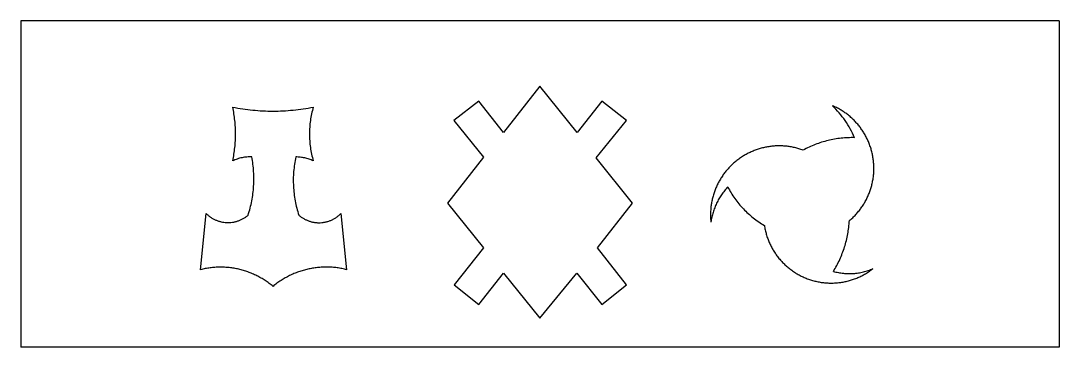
# Model space of a CAD drawing. Extents: x -1 to 38406, y 34 to 10041.
# Drawn here: x 9821 to 19303, y 5072 to 8052 of the extents above; entities that cross this region are included whole.
import ezdxf

# ---------------------------------------------------------------- set-up
doc = ezdxf.new("R2010")
doc.units = 0

msp = doc.modelspace()

# ---------------------------------------------------------------- linework, layer by layer
at = {"layer": 'Visible'}
for p, q in [((19303.4, 8052.25), (9820.79, 8052.25)), ((9820.79, 8052.25), (9820.79, 5071.98)), ((19303.4, 8052.25), (19303.4, 5071.98)), ((14559.8, 7453.99), (14228.669, 7032.209)), ((14900.1, 7032.21), (14559.768, 7453.991)), ((14004.5, 7319.09), (13776.436, 7140.867)), ((14228.7, 7032.21), (14004.531, 7319.089)), ((15125.3, 7319.09), (14900.087, 7032.211)), ((15352.4, 7140.87), (15125.381, 7319.093)), ((11756, 7263.56), (11778.783844, 7259.22936)), ((11759.159202, 7248.386185), (11756, 7263.557)), ((11762.114585, 7233.18488), (11759.159202, 7248.386185)), ((11764.866148, 7217.955119), (11762.114585, 7233.18488)), ((11767.413891, 7202.698933), (11764.866148, 7217.955119)), ((11778.783844, 7259.22936), (11801.605901, 7255.178117)), ((11801.605901, 7255.178117), (11824.463625, 7251.406269)), ((11824.463625, 7251.406269), (11847.354467, 7247.913818)), ((11847.354467, 7247.913818), (11870.27588, 7244.700763)), ((11870.27588, 7244.700763), (11893.225317, 7241.767104)), ((11893.225317, 7241.767104), (11916.200229, 7239.112841)), ((11916.200229, 7239.112841), (11939.19807, 7236.737974)), ((11939.19807, 7236.737974), (11962.216291, 7234.642503)), ((11962.216291, 7234.642503), (11985.252345, 7232.826428)), ((11985.252345, 7232.826428), (12008.303685, 7231.28975)), ((12008.303685, 7231.28975), (12031.367762, 7230.032467)), ((12031.367762, 7230.032467), (12054.44203, 7229.054581)), ((12054.44203, 7229.054581), (12077.523941, 7228.356091)), ((12077.523941, 7228.356091), (12100.610947, 7227.936996)), ((12100.610947, 7227.936996), (12123.7005, 7227.797298)), ((12123.7005, 7227.797298), (12146.790053, 7227.936996)), ((12146.790053, 7227.936996), (12169.877059, 7228.356091)), ((12169.877059, 7228.356091), (12192.95897, 7229.054581)), ((12192.95897, 7229.054581), (12216.033238, 7230.032467)), ((12216.033238, 7230.032467), (12239.097315, 7231.28975)), ((12239.097315, 7231.28975), (12262.148655, 7232.826428)), ((12262.148655, 7232.826428), (12285.184709, 7234.642503)), ((12285.184709, 7234.642503), (12308.20293, 7236.737974)), ((12308.20293, 7236.737974), (12331.200771, 7239.112841)), ((12331.200771, 7239.112841), (12354.175683, 7241.767104)), ((12354.175683, 7241.767104), (12377.12512, 7244.700763)), ((12377.12512, 7244.700763), (12400.046533, 7247.913818)), ((12400.046533, 7247.913818), (12422.937375, 7251.406269)), ((12422.937375, 7251.406269), (12445.795099, 7255.178117)), ((12445.795099, 7255.178117), (12468.617156, 7259.22936)), ((12468.617156, 7259.22936), (12491.401, 7263.56)), ((12479.672444, 7218.245338), (12476.302457, 7203.043244)), ((12483.31203, 7233.401199), (12479.672444, 7218.245338)), ((12487.221216, 7248.507272), (12483.31203, 7233.401199)), ((12491.4, 7263.56), (12487.221216, 7248.507272)), ((17248.797067, 7260.594903), (17232.907, 7276.32)), ((17242.21433, 7272.280153), (17232.923, 7276.32)), ((17251.418915, 7268.098919), (17242.21433, 7272.280153)), ((17264.279343, 7244.501065), (17248.797067, 7260.594903)), ((17260.535594, 7263.777803), (17251.418915, 7268.098919)), ((17269.563205, 7259.318307), (17260.535594, 7263.777803)), ((17279.348092, 7228.046755), (17264.279343, 7244.501065)), ((17278.500589, 7254.721936), (17269.563205, 7259.318307)), ((17287.346583, 7249.990192), (17278.500589, 7254.721936)), ((17293.997575, 7211.240243), (17279.348092, 7228.046755)), ((17296.100028, 7245.12458), (17287.346583, 7249.990192)), ((17308.222054, 7194.089795), (17293.997575, 7211.240243)), ((17304.759761, 7240.126602), (17296.100028, 7245.12458)), ((17313.324623, 7234.997762), (17304.759761, 7240.126602)), ((17321.793451, 7229.739564), (17313.324623, 7234.997762)), ((17330.165086, 7224.35351), (17321.793451, 7229.739564)), ((17338.438365, 7218.841105), (17330.165086, 7224.35351)), ((17346.612128, 7213.203852), (17338.438365, 7218.841105)), ((17354.685215, 7207.443254), (17346.612128, 7213.203852)), ((17362.656463, 7201.560814), (17354.685215, 7207.443254)), ((11769.757815, 7187.418356), (11767.413891, 7202.698933)), ((11771.89792, 7172.11542), (11769.757815, 7187.418356)), ((11773.834205, 7156.792158), (11771.89792, 7172.11542)), ((11775.566671, 7141.450602), (11773.834205, 7156.792158)), ((11777.095317, 7126.092785), (11775.566671, 7141.450602)), ((11778.420144, 7110.72074), (11777.095317, 7126.092785)), ((12463.496505, 7126.463761), (12461.744112, 7111.058956)), ((12465.518497, 7141.843672), (12463.496505, 7126.463761)), ((12467.810089, 7157.195131), (12465.518497, 7141.843672)), ((12470.371279, 7172.514584), (12467.810089, 7157.195131)), ((12473.202068, 7187.798474), (12470.371279, 7172.514584)), ((12476.302457, 7203.043244), (12473.202068, 7187.798474)), ((13776.4, 7140.87), (14046.148, 6806.55)), ((15073.5, 6800.82), (15352.335, 7140.869)), ((17322.015792, 7176.603682), (17308.222054, 7194.089795)), ((17335.373049, 7158.790171), (17322.015792, 7176.603682)), ((17348.288088, 7140.657531), (17335.373049, 7158.790171)), ((17360.755172, 7122.214031), (17348.288088, 7140.657531)), ((17372.768562, 7103.467939), (17360.755172, 7122.214031)), ((17370.524712, 7195.558037), (17362.656463, 7201.560814)), ((17378.288801, 7189.436426), (17370.524712, 7195.558037)), ((17385.94757, 7183.197483), (17378.288801, 7189.436426)), ((17393.499856, 7176.842713), (17385.94757, 7183.197483)), ((17400.944499, 7170.373619), (17393.499856, 7176.842713)), ((17408.280338, 7163.791705), (17400.944499, 7170.373619)), ((17415.506213, 7157.098473), (17408.280338, 7163.791705)), ((17422.620961, 7150.295428), (17415.506213, 7157.098473)), ((17429.623422, 7143.384072), (17422.620961, 7150.295428)), ((17436.512436, 7136.36591), (17429.623422, 7143.384072)), ((17443.28684, 7129.242444), (17436.512436, 7136.36591)), ((17449.945475, 7122.015179), (17443.28684, 7129.242444)), ((17456.487178, 7114.685617), (17449.945475, 7122.015179)), ((17462.91079, 7107.255262), (17456.487178, 7114.685617)), ((11779.541151, 7095.336499), (11778.420144, 7110.72074)), ((11780.458338, 7079.942095), (11779.541151, 7095.336499)), ((11781.171707, 7064.539561), (11780.458338, 7079.942095)), ((11781.681255, 7049.130928), (11781.171707, 7064.539561)), ((11781.986985, 7033.71823), (11781.681255, 7049.130928)), ((11782.088894, 7018.3035), (11781.986985, 7033.71823)), ((11781.986985, 7002.88877), (11782.088894, 7018.3035)), ((12457.026129, 7033.785988), (12456.89133, 7018.3065)), ((12456.89133, 7018.3065), (12457.026129, 7002.827012)), ((12457.430528, 7049.26192), (12457.026129, 7033.785988)), ((12458.104525, 7064.730738), (12457.430528, 7049.26192)), ((12459.048122, 7080.188888), (12458.104525, 7064.730738)), ((12460.261317, 7095.632813), (12459.048122, 7080.188888)), ((12461.744112, 7111.058956), (12460.261317, 7095.632813)), ((17384.322519, 7084.427524), (17372.768562, 7103.467939)), ((17395.411307, 7065.101054), (17384.322519, 7084.427524)), ((17406.029187, 7045.496798), (17395.411307, 7065.101054)), ((17416.170421, 7025.623025), (17406.029187, 7045.496798)), ((17425.829272, 7005.488003), (17416.170421, 7025.623025)), ((17469.215149, 7099.725618), (17462.91079, 7107.255262)), ((17475.399093, 7092.098187), (17469.215149, 7099.725618)), ((17481.461463, 7084.374474), (17475.399093, 7092.098187)), ((17487.401097, 7076.555982), (17481.461463, 7084.374474)), ((17493.216834, 7068.644214), (17487.401097, 7076.555982)), ((17498.907513, 7060.640674), (17493.216834, 7068.644214)), ((17504.471973, 7052.546865), (17498.907513, 7060.640674)), ((17509.909053, 7044.364291), (17504.471973, 7052.546865)), ((17515.217592, 7036.094455), (17509.909053, 7044.364291)), ((17520.396429, 7027.73886), (17515.217592, 7036.094455)), ((17525.444404, 7019.299011), (17520.396429, 7027.73886)), ((17530.360354, 7010.77641), (17525.444404, 7019.299011)), ((11777.095317, 6910.514215), (11778.420144, 6925.88626)), ((11778.420144, 6925.88626), (11779.541151, 6941.270501)), ((11779.541151, 6941.270501), (11780.458338, 6956.664905)), ((11780.458338, 6956.664905), (11781.171707, 6972.067439)), ((11781.171707, 6972.067439), (11781.681255, 6987.476072)), ((11781.681255, 6987.476072), (11781.986985, 7002.88877)), ((12457.026129, 7002.827012), (12457.430528, 6987.35108)), ((12457.430528, 6987.35108), (12458.104525, 6971.882262)), ((12458.104525, 6971.882262), (12459.048122, 6956.424112)), ((12459.048122, 6956.424112), (12460.261317, 6940.980187)), ((12460.261317, 6940.980187), (12461.744112, 6925.554044)), ((12461.744112, 6925.554044), (12463.496505, 6910.149239)), ((17075.71648, 6922.642354), (17061.49228, 6917.016261)), ((17090.023284, 6928.032108), (17075.71648, 6922.642354)), ((17104.409701, 6933.184798), (17090.023284, 6928.032108)), ((17118.87274, 6938.0997), (17104.409701, 6933.184798)), ((17133.409412, 6942.776088), (17118.87274, 6938.0997)), ((17148.016724, 6947.213239), (17133.409412, 6942.776088)), ((17162.691688, 6951.410427), (17148.016724, 6947.213239)), ((17177.431312, 6955.366928), (17162.691688, 6951.410427)), ((17192.232605, 6959.082016), (17177.431312, 6955.366928)), ((17207.092577, 6962.554968), (17192.232605, 6959.082016)), ((17222.008237, 6965.785058), (17207.092577, 6962.554968)), ((17236.976595, 6968.771562), (17222.008237, 6965.785058)), ((17251.99466, 6971.513755), (17236.976595, 6968.771562)), ((17267.059442, 6974.010912), (17251.99466, 6971.513755)), ((17282.167949, 6976.262309), (17267.059442, 6974.010912)), ((17297.317191, 6978.26722), (17282.167949, 6976.262309)), ((17312.504178, 6980.024921), (17297.317191, 6978.26722)), ((17327.725918, 6981.534687), (17312.504178, 6980.024921)), ((17342.979422, 6982.795794), (17327.725918, 6981.534687)), ((17358.261699, 6983.807517), (17342.979422, 6982.795794)), ((17373.569758, 6984.56913), (17358.261699, 6983.807517)), ((17388.900608, 6985.07991), (17373.569758, 6984.56913)), ((17404.251258, 6985.339132), (17388.900608, 6985.07991)), ((17419.618719, 6985.34607), (17404.251258, 6985.339132)), ((17435, 6985.1), (17419.618719, 6985.34607)), ((17435, 6985.1), (17425.829272, 7005.488003)), ((17535.14312, 7002.17256), (17530.360354, 7010.77641)), ((17539.79154, 6993.488966), (17535.14312, 7002.17256)), ((17544.304453, 6984.727131), (17539.79154, 6993.488966)), ((17548.680698, 6975.888559), (17544.304453, 6984.727131)), ((17552.919114, 6966.974751), (17548.680698, 6975.888559)), ((17557.01854, 6957.987213), (17552.919114, 6966.974751)), ((17560.977816, 6948.927448), (17557.01854, 6957.987213)), ((17564.795779, 6939.796959), (17560.977816, 6948.927448)), ((17568.47127, 6930.597249), (17564.795779, 6939.796959)), ((17572.003127, 6921.329822), (17568.47127, 6930.597249)), ((11764.866148, 6818.651881), (11767.413891, 6833.908067)), ((11767.413891, 6833.908067), (11769.757815, 6849.188644)), ((11769.757815, 6849.188644), (11771.89792, 6864.49158)), ((11771.89792, 6864.49158), (11773.834205, 6879.814842)), ((11773.834205, 6879.814842), (11775.566671, 6895.156398)), ((11775.566671, 6895.156398), (11777.095317, 6910.514215)), ((12463.496505, 6910.149239), (12465.518497, 6894.769328)), ((12465.518497, 6894.769328), (12467.810089, 6879.417869)), ((12467.810089, 6879.417869), (12470.371279, 6864.098416)), ((12470.371279, 6864.098416), (12473.202068, 6848.814526)), ((12473.202068, 6848.814526), (12476.302457, 6833.569756)), ((12476.302457, 6833.569756), (12479.672444, 6818.367662)), ((16436.195542, 6828.019277), (16427.516598, 6822.985928)), ((16444.941185, 6832.906036), (16436.195542, 6828.019277)), ((16453.751659, 6837.645914), (16444.941185, 6832.906036)), ((16462.625098, 6842.238621), (16453.751659, 6837.645914)), ((16471.559635, 6846.68387), (16462.625098, 6842.238621)), ((16480.553402, 6850.981369), (16471.559635, 6846.68387)), ((16489.604533, 6855.13083), (16480.553402, 6850.981369)), ((16498.71116, 6859.131964), (16489.604533, 6855.13083)), ((16507.871417, 6862.98448), (16498.71116, 6859.131964)), ((16517.083437, 6866.68809), (16507.871417, 6862.98448)), ((16526.345353, 6870.242503), (16517.083437, 6866.68809)), ((16535.655297, 6873.647432), (16526.345353, 6870.242503)), ((16545.011402, 6876.902585), (16535.655297, 6873.647432)), ((16554.411803, 6880.007674), (16545.011402, 6876.902585)), ((16563.854631, 6882.962409), (16554.411803, 6880.007674)), ((16573.338019, 6885.7665), (16563.854631, 6882.962409)), ((16582.860101, 6888.419659), (16573.338019, 6885.7665)), ((16592.41901, 6890.921596), (16582.860101, 6888.419659)), ((16602.012878, 6893.272022), (16592.41901, 6890.921596)), ((16611.639839, 6895.470646), (16602.012878, 6893.272022)), ((16621.298025, 6897.517181), (16611.639839, 6895.470646)), ((16630.98557, 6899.411335), (16621.298025, 6897.517181)), ((16640.700606, 6901.15282), (16630.98557, 6899.411335)), ((16650.441267, 6902.741346), (16640.700606, 6901.15282)), ((16660.205686, 6904.176624), (16650.441267, 6902.741346)), ((16669.991995, 6905.458365), (16660.205686, 6904.176624)), ((16679.798327, 6906.586278), (16669.991995, 6905.458365)), ((16689.622816, 6907.560075), (16679.798327, 6906.586278)), ((16699.463595, 6908.379466), (16689.622816, 6907.560075)), ((16709.318796, 6909.044162), (16699.463595, 6908.379466)), ((16719.186552, 6909.553873), (16709.318796, 6909.044162)), ((16729.064997, 6909.90831), (16719.186552, 6909.553873)), ((16738.952264, 6910.107183), (16729.064997, 6909.90831)), ((16748.846485, 6910.150203), (16738.952264, 6910.107183)), ((16758.745793, 6910.037081), (16748.846485, 6910.150203)), ((16768.648322, 6909.767526), (16758.745793, 6910.037081)), ((16778.552204, 6909.341251), (16768.648322, 6909.767526)), ((16788.455573, 6908.757964), (16778.552204, 6909.341251)), ((16798.356561, 6908.017377), (16788.455573, 6908.757964)), ((16808.253301, 6907.119201), (16798.356561, 6908.017377)), ((16818.143927, 6906.063145), (16808.253301, 6907.119201)), ((16828.026571, 6904.848921), (16818.143927, 6906.063145)), ((16837.899367, 6903.476239), (16828.026571, 6904.848921)), ((16847.760447, 6901.944809), (16837.899367, 6903.476239)), ((16857.607945, 6900.254343), (16847.760447, 6901.944809)), ((16867.439992, 6898.40455), (16857.607945, 6900.254343)), ((16877.254724, 6896.395142), (16867.439992, 6898.40455)), ((16887.050271, 6894.225828), (16877.254724, 6896.395142)), ((16896.824768, 6891.89632), (16887.050271, 6894.225828)), ((16906.576347, 6889.406327), (16896.824768, 6891.89632)), ((16916.303142, 6886.755561), (16906.576347, 6889.406327)), ((16926.003285, 6883.943733), (16916.303142, 6886.755561)), ((16935.674909, 6880.970552), (16926.003285, 6883.943733)), ((16945.316148, 6877.835729), (16935.674909, 6880.970552)), ((16954.925134, 6874.538975), (16945.316148, 6877.835729)), ((16964.5, 6871.08), (16954.925134, 6874.538975)), ((16978.049236, 6878.337173), (16964.487, 6871.077)), ((16991.71501, 6885.366079), (16978.049236, 6878.337173)), ((17005.481331, 6892.162996), (16991.71501, 6885.366079)), ((17019.345209, 6898.727197), (17005.481331, 6892.162996)), ((17033.303654, 6905.057958), (17019.345209, 6898.727197)), ((17047.353674, 6911.154554), (17033.303654, 6905.057958)), ((17061.49228, 6917.016261), (17047.353674, 6911.154554)), ((17575.390189, 6911.996182), (17572.003127, 6921.329822)), ((17578.631295, 6902.597831), (17575.390189, 6911.996182)), ((17581.725285, 6893.136274), (17578.631295, 6902.597831)), ((17584.670996, 6883.613014), (17581.725285, 6893.136274)), ((17587.467269, 6874.029554), (17584.670996, 6883.613014)), ((17590.112942, 6864.387397), (17587.467269, 6874.029554)), ((17592.606854, 6854.688048), (17590.112942, 6864.387397)), ((17594.947844, 6844.933009), (17592.606854, 6854.688048)), ((17597.134752, 6835.123784), (17594.947844, 6844.933009)), ((17599.166416, 6825.261877), (17597.134752, 6835.123784)), ((11766.216234, 6777.854114), (11755.983, 6773.0534)), ((11756, 6773.05), (11759.159202, 6788.220815)), ((11759.159202, 6788.220815), (11762.114585, 6803.42212)), ((11762.114585, 6803.42212), (11764.866148, 6818.651881)), ((11776.577122, 6782.323438), (11766.216234, 6777.854114)), ((11787.05757, 6786.459695), (11776.577122, 6782.323438)), ((11797.649481, 6790.261212), (11787.05757, 6786.459695)), ((11808.344762, 6793.726314), (11797.649481, 6790.261212)), ((11819.135316, 6796.853324), (11808.344762, 6793.726314)), ((11830.013049, 6799.64057), (11819.135316, 6796.853324)), ((11840.969866, 6802.086376), (11830.013049, 6799.64057)), ((11851.997671, 6804.189067), (11840.969866, 6802.086376)), ((11863.08837, 6805.946968), (11851.997671, 6804.189067)), ((11874.233867, 6807.358404), (11863.08837, 6805.946968)), ((11885.426068, 6808.421702), (11874.233867, 6807.358404)), ((11896.656876, 6809.135185), (11885.426068, 6808.421702)), ((11907.918198, 6809.497179), (11896.656876, 6809.135185)), ((11919.201938, 6809.506009), (11907.918198, 6809.497179)), ((11930.5, 6809.16), (11919.201938, 6809.506009)), ((11933.569889, 6792.520948), (11930.5292, 6809.155)), ((11936.343788, 6775.856668), (11933.569889, 6792.520948)), ((11938.851097, 6759.165303), (11936.343788, 6775.856668)), ((11941.092017, 6742.449991), (11938.851097, 6759.165303)), ((11943.066749, 6725.713874), (11941.092017, 6742.449991)), ((12320.228501, 6742.674517), (12317.866895, 6725.974457)), ((12322.872431, 6759.346643), (12320.228501, 6742.674517)), ((12325.798868, 6775.987293), (12322.872431, 6759.346643)), ((12329.007996, 6792.592926), (12325.798868, 6775.987293)), ((12332.5, 6809.16), (12329.007996, 6792.592926)), ((12342.787273, 6808.996196), (12332.485, 6809.1566)), ((12353.06713, 6808.550173), (12342.787273, 6808.996196)), ((12363.318802, 6807.81984), (12353.06713, 6808.550173)), ((12373.536518, 6806.806511), (12363.318802, 6807.81984)), ((12383.714507, 6805.511495), (12373.536518, 6806.806511)), ((12393.846998, 6803.936103), (12383.714507, 6805.511495)), ((12403.928221, 6802.081648), (12393.846998, 6803.936103)), ((12413.952405, 6799.949439), (12403.928221, 6802.081648)), ((12423.913779, 6797.540789), (12413.952405, 6799.949439)), ((12433.806574, 6794.857008), (12423.913779, 6797.540789)), ((12443.625017, 6791.899408), (12433.806574, 6794.857008)), ((12453.363339, 6788.669298), (12443.625017, 6791.899408)), ((12463.015769, 6785.167992), (12453.363339, 6788.669298)), ((12472.576536, 6781.396799), (12463.015769, 6785.167992)), ((12482.03987, 6777.357032), (12472.576536, 6781.396799)), ((12479.672444, 6818.367662), (12483.31203, 6803.211801)), ((12491.4, 6773.05), (12482.03987, 6777.357032)), ((12483.31203, 6803.211801), (12487.221216, 6788.105728)), ((12487.221216, 6788.105728), (12491.4, 6773.053)), ((14046.2, 6806.55), (13717.7, 6388.09)), ((15406.5, 6388.09), (15073.506, 6800.811)), ((16314.664022, 6737.843901), (16307.41838, 6730.858628)), ((16322.033383, 6744.723553), (16314.664022, 6737.843901)), ((16329.525729, 6751.495843), (16322.033383, 6744.723553)), ((16337.140323, 6758.159031), (16329.525729, 6751.495843)), ((16344.87643, 6764.711377), (16337.140323, 6758.159031)), ((16352.733315, 6771.151141), (16344.87643, 6764.711377)), ((16360.710241, 6777.476583), (16352.733315, 6771.151141)), ((16368.788383, 6783.672242), (16360.710241, 6777.476583)), ((16376.94816, 6789.723625), (16368.788383, 6783.672242)), ((16385.187705, 6795.630443), (16376.94816, 6789.723625)), ((16393.50515, 6801.392407), (16385.187705, 6795.630443)), ((16401.898629, 6807.009227), (16393.50515, 6801.392407)), ((16410.366275, 6812.480613), (16401.898629, 6807.009227)), ((16418.90622, 6817.806276), (16410.366275, 6812.480613)), ((16427.516598, 6822.985928), (16418.90622, 6817.806276)), ((17601.041675, 6815.348791), (17599.166416, 6825.261877)), ((17602.759368, 6805.386029), (17601.041675, 6815.348791)), ((17604.318334, 6795.375094), (17602.759368, 6805.386029)), ((17605.714386, 6785.340145), (17604.318334, 6795.375094)), ((17606.944563, 6775.305517), (17605.714386, 6785.340145)), ((17608.009543, 6765.272985), (17606.944563, 6775.305517)), ((17608.910002, 6755.244324), (17608.009543, 6765.272985)), ((17609.64662, 6745.221308), (17608.910002, 6755.244324)), ((17610.220073, 6735.205711), (17609.64662, 6745.221308)), ((17610.63104, 6725.199309), (17610.220073, 6735.205711)), ((11944.775494, 6708.960092), (11943.066749, 6725.713874)), ((11946.218454, 6692.191787), (11944.775494, 6708.960092)), ((11947.395829, 6675.412097), (11946.218454, 6692.191787)), ((11948.307821, 6658.624165), (11947.395829, 6675.412097)), ((11948.954629, 6641.83113), (11948.307821, 6658.624165)), ((11949.336456, 6625.036133), (11948.954629, 6641.83113)), ((12310.287263, 6642.179104), (12309.615727, 6625.385815)), ((12311.240016, 6658.96571), (12310.287263, 6642.179104)), ((12312.474172, 6675.742089), (12311.240016, 6658.96571)), ((12313.989914, 6692.504702), (12312.474172, 6675.742089)), ((12315.787427, 6709.250005), (12313.989914, 6692.504702)), ((12317.866895, 6725.974457), (12315.787427, 6709.250005)), ((16230.388546, 6639.430352), (16224.818193, 6631.230366)), ((16236.09218, 6647.54734), (16230.388546, 6639.430352)), ((16241.92836, 6655.579589), (16236.09218, 6647.54734)), ((16247.896351, 6663.52536), (16241.92836, 6655.579589)), ((16253.995417, 6671.382913), (16247.896351, 6663.52536)), ((16260.224822, 6679.150506), (16253.995417, 6671.382913)), ((16266.583831, 6686.826401), (16260.224822, 6679.150506)), ((16273.071709, 6694.408855), (16266.583831, 6686.826401)), ((16279.68772, 6701.89613), (16273.071709, 6694.408855)), ((16286.431128, 6709.286485), (16279.68772, 6701.89613)), ((16293.301197, 6716.57818), (16286.431128, 6709.286485)), ((16300.297193, 6723.769475), (16293.301197, 6716.57818)), ((16307.41838, 6730.858628), (16300.297193, 6723.769475)), ((17607.129682, 6635.848225), (17608.150594, 6645.692026)), ((17608.150594, 6645.692026), (17609.015119, 6655.560992)), ((17609.015119, 6655.560992), (17609.722579, 6665.453348)), ((17609.722579, 6665.453348), (17610.272298, 6675.36732)), ((17610.272298, 6675.36732), (17610.663597, 6685.301133)), ((17610.880198, 6715.203876), (17610.63104, 6725.199309)), ((17610.663597, 6685.301133), (17610.895799, 6695.253013)), ((17610.968225, 6705.221186), (17610.880198, 6715.203876)), ((17610.895799, 6695.253013), (17610.968225, 6705.221186)), ((11947.277898, 6541.141644), (11948.217965, 6557.899341)), ((11948.217965, 6557.899341), (11948.894056, 6574.670779)), ((11948.894056, 6574.670779), (11949.305968, 6591.452817)), ((11949.305968, 6591.452817), (11949.453502, 6608.242316)), ((11949.453502, 6608.242316), (11949.336456, 6625.036133)), ((12309.225226, 6608.589383), (12309.115574, 6591.79335)), ((12309.115574, 6591.79335), (12309.286587, 6575.001259)), ((12309.615727, 6625.385815), (12309.225226, 6608.589383)), ((12309.286587, 6575.001259), (12309.738083, 6558.21665)), ((12309.738083, 6558.21665), (12310.469875, 6541.443065)), ((16176.606978, 6545.048475), (16172.551269, 6536.050368)), ((16180.804059, 6553.982726), (16176.606978, 6545.048475)), ((16185.141778, 6562.851383), (16180.804059, 6553.982726)), ((16189.619397, 6571.652703), (16185.141778, 6562.851383)), ((16194.236183, 6580.384948), (16189.619397, 6571.652703)), ((16198.9914, 6589.046376), (16194.236183, 6580.384948)), ((16203.884311, 6597.635248), (16198.9914, 6589.046376)), ((16208.914181, 6606.149823), (16203.884311, 6597.635248)), ((16214.080276, 6614.588361), (16208.914181, 6606.149823)), ((16219.381858, 6622.949122), (16214.080276, 6614.588361)), ((16224.818193, 6631.230366), (16219.381858, 6622.949122)), ((17588.468425, 6539.184671), (17591.015923, 6548.679226)), ((17591.015923, 6548.679226), (17593.413812, 6558.216691)), ((17593.413812, 6558.216691), (17595.661415, 6567.795291)), ((17595.661415, 6567.795291), (17597.758054, 6577.413252)), ((17597.758054, 6577.413252), (17599.703051, 6587.068799)), ((17599.703051, 6587.068799), (17601.495728, 6596.760159)), ((17601.495728, 6596.760159), (17603.135407, 6606.485556)), ((17603.135407, 6606.485556), (17604.621411, 6616.243215)), ((17604.621411, 6616.243215), (17605.953062, 6626.031363)), ((17605.953062, 6626.031363), (17607.129682, 6635.848225)), ((11936.10524, 6441.059898), (11938.624947, 6457.669196)), ((11938.624947, 6457.669196), (11940.881883, 6474.311079)), ((11940.881883, 6474.311079), (11942.875847, 6490.982406)), ((11942.875847, 6490.982406), (11944.606638, 6507.680036)), ((11944.606638, 6507.680036), (11946.074056, 6524.400829)), ((11946.074056, 6524.400829), (11947.277898, 6541.141644)), ((12310.469875, 6541.443065), (12311.481781, 6524.684046)), ((12311.481781, 6524.684046), (12312.773615, 6507.943134)), ((12312.773615, 6507.943134), (12314.345194, 6491.223872)), ((12314.345194, 6491.223872), (12316.196334, 6474.529801)), ((12316.196334, 6474.529801), (12318.32685, 6457.864462)), ((12318.32685, 6457.864462), (12320.736558, 6441.231397)), ((16142.53302, 6452.481062), (16139.931492, 6442.940116)), ((16145.283276, 6461.975554), (16142.53302, 6452.481062)), ((16148.181525, 6471.421854), (16145.283276, 6461.975554)), ((16151.227031, 6480.81822), (16148.181525, 6471.421854)), ((16154.419058, 6490.162913), (16151.227031, 6480.81822)), ((16157.75687, 6499.454193), (16154.419058, 6490.162913)), ((16161.239733, 6508.690318), (16157.75687, 6499.454193)), ((16164.866911, 6517.869549), (16161.239733, 6508.690318)), ((16168.637668, 6526.990146), (16164.866911, 6517.869549)), ((16172.551269, 6536.050368), (16168.637668, 6526.990146)), ((16213.588776, 6455.102845), (16207.516741, 6445.630993)), ((16219.843513, 6464.463403), (16213.588776, 6455.102845)), ((16226.279632, 6473.709907), (16219.843513, 6464.463403)), ((16232.895807, 6482.839596), (16226.279632, 6473.709907)), ((16239.690718, 6491.849709), (16232.895807, 6482.839596)), ((16246.663041, 6500.737484), (16239.690718, 6491.849709)), ((16253.811453, 6509.500162), (16246.663041, 6500.737484)), ((16261.134632, 6518.134981), (16253.811453, 6509.500162)), ((16268.631255, 6526.639181), (16261.134632, 6518.134981)), ((16276.3, 6535.01), (16268.631255, 6526.639181)), ((16276.3, 6535.01), (16283.568738, 6521.347065)), ((16283.568738, 6521.347065), (16291.068498, 6507.83049)), ((16291.068498, 6507.83049), (16298.796829, 6494.46285)), ((16298.796829, 6494.46285), (16306.751281, 6481.246718)), ((16306.751281, 6481.246718), (16314.929403, 6468.184669)), ((16314.929403, 6468.184669), (16323.328743, 6455.279277)), ((16323.328743, 6455.279277), (16331.94685, 6442.533115)), ((17554.914084, 6446.98956), (17558.92039, 6455.957418)), ((17558.92039, 6455.957418), (17562.783866, 6464.98593)), ((17562.783866, 6464.98593), (17566.503832, 6474.073324)), ((17566.503832, 6474.073324), (17570.079613, 6483.217823)), ((17570.079613, 6483.217823), (17573.510529, 6492.417653)), ((17573.510529, 6492.417653), (17576.795903, 6501.671041)), ((17576.795903, 6501.671041), (17579.935058, 6510.976211)), ((17579.935058, 6510.976211), (17582.927315, 6520.331389)), ((17582.927315, 6520.331389), (17585.771997, 6529.734801)), ((17585.771997, 6529.734801), (17588.468425, 6539.184671)), ((11915.48007, 6342.26426), (11919.57218, 6358.612098)), ((11919.57218, 6358.612098), (11923.402726, 6375.011364)), ((11923.402726, 6375.011364), (11926.971505, 6391.458918)), ((11926.971505, 6391.458918), (11930.278318, 6407.951619)), ((11930.278318, 6407.951619), (11933.322964, 6424.486326)), ((11933.322964, 6424.486326), (11936.10524, 6441.059898)), ((12320.736558, 6441.231397), (12323.425275, 6424.634149)), ((12323.425275, 6424.634149), (12326.392815, 6408.076258)), ((12326.392815, 6408.076258), (12329.638996, 6391.561266)), ((12329.638996, 6391.561266), (12333.163631, 6375.092715)), ((12333.163631, 6375.092715), (12336.966539, 6358.674146)), ((12336.966539, 6358.674146), (12341.047533, 6342.309102)), ((13717.7, 6388.09), (14046.912, 5980.11)), ((15085.7, 5979.41), (15406.5, 6388.09)), ((16123.331859, 6355.268377), (16122.258065, 6345.358619)), ((16124.561737, 6365.149086), (16123.331859, 6355.268377)), ((16125.946962, 6374.999004), (16124.561737, 6365.149086)), ((16127.486799, 6384.816391), (16125.946962, 6374.999004)), ((16129.180513, 6394.599508), (16127.486799, 6384.816391)), ((16131.027369, 6404.346613), (16129.180513, 6394.599508)), ((16133.02663, 6414.055967), (16131.027369, 6404.346613)), ((16135.177561, 6423.725829), (16133.02663, 6414.055967)), ((16137.479427, 6433.354459), (16135.177561, 6423.725829)), ((16139.931492, 6442.940116), (16137.479427, 6433.354459)), ((16161.30831, 6355.831665), (16157.136054, 6345.398726)), ((16165.676496, 6366.180919), (16161.30831, 6355.831665)), ((16170.239289, 6376.443727), (16165.676496, 6366.180919)), ((16174.995367, 6386.617329), (16170.239289, 6376.443727)), ((16179.943407, 6396.698963), (16174.995367, 6386.617329)), ((16185.082086, 6406.685869), (16179.943407, 6396.698963)), ((16190.410081, 6416.575286), (16185.082086, 6406.685869)), ((16195.926071, 6426.364453), (16190.410081, 6416.575286)), ((16201.628732, 6436.050609), (16195.926071, 6426.364453)), ((16207.516741, 6445.630993), (16201.628732, 6436.050609)), ((16331.94685, 6442.533115), (16340.781274, 6429.948758)), ((16340.781274, 6429.948758), (16349.829564, 6417.52878)), ((16349.829564, 6417.52878), (16359.089269, 6405.275754)), ((16359.089269, 6405.275754), (16368.557938, 6393.192255)), ((16368.557938, 6393.192255), (16378.233119, 6381.280856)), ((16378.233119, 6381.280856), (16388.112362, 6369.544133)), ((16388.112362, 6369.544133), (16398.193217, 6357.984658)), ((16398.193217, 6357.984658), (16408.473231, 6346.605005)), ((17501.611729, 6352.853868), (17507.14444, 6361.037403)), ((17507.14444, 6361.037403), (17512.541777, 6369.301112)), ((17512.541777, 6369.301112), (17517.80306, 6377.643222)), ((17517.80306, 6377.643222), (17522.927612, 6386.061957)), ((17522.927612, 6386.061957), (17527.914756, 6394.555543)), ((17527.914756, 6394.555543), (17532.763814, 6403.122206)), ((17532.763814, 6403.122206), (17537.474107, 6411.76017)), ((17537.474107, 6411.76017), (17542.044959, 6420.467663)), ((17542.044959, 6420.467663), (17546.47569, 6429.242908)), ((17546.47569, 6429.242908), (17550.765625, 6438.084132)), ((17550.765625, 6438.084132), (17554.914084, 6446.98956)), ((11461.8, 5779.93), (11512.9386, 6293.856)), ((11512.9, 6293.87), (11517.802513, 6288.991895)), ((11517.802513, 6288.991895), (11522.796247, 6284.258081)), ((11522.796247, 6284.258081), (11527.878463, 6279.668677)), ((11527.878463, 6279.668677), (11533.046424, 6275.223799)), ((11533.046424, 6275.223799), (11538.29739, 6270.923565)), ((11538.29739, 6270.923565), (11543.628624, 6266.768091)), ((11543.628624, 6266.768091), (11549.037388, 6262.757496)), ((11549.037388, 6262.757496), (11554.520942, 6258.891895)), ((11554.520942, 6258.891895), (11560.076549, 6255.171407)), ((11869.207328, 6256.756327), (11874.806619, 6260.59203)), ((11874.806619, 6260.59203), (11880.335569, 6264.578941)), ((11880.335569, 6264.578941), (11885.791442, 6268.717178)), ((11885.791442, 6268.717178), (11891.171498, 6273.006859)), ((11891.171498, 6273.006859), (11896.473, 6277.4481)), ((11896.5, 6277.45), (11901.63636, 6293.56072)), ((11901.63636, 6293.56072), (11906.511958, 6309.73543)), ((11906.511958, 6309.73543), (11911.126595, 6325.97099)), ((11911.126595, 6325.97099), (11915.48007, 6342.26426)), ((12341.047533, 6342.309102), (12345.406431, 6326.001123)), ((12345.406431, 6326.001123), (12350.043047, 6309.753753)), ((12350.043047, 6309.753753), (12354.957198, 6293.570531)), ((12354.957198, 6293.570531), (12360.1487, 6277.455)), ((12360.1, 6277.45), (12365.405379, 6272.950673)), ((12365.405379, 6272.950673), (12370.791058, 6268.604793)), ((12370.791058, 6268.604793), (12376.25424, 6264.412241)), ((12376.25424, 6264.412241), (12381.792129, 6260.372898)), ((12381.792129, 6260.372898), (12387.401927, 6256.486644)), ((12703.346348, 6258.489232), (12708.842049, 6262.399219)), ((12708.842049, 6262.399219), (12714.261452, 6266.455972)), ((12714.261452, 6266.455972), (12719.60176, 6270.659372)), ((12719.60176, 6270.659372), (12724.860176, 6275.0093)), ((12724.860176, 6275.0093), (12730.033905, 6279.505636)), ((12730.033905, 6279.505636), (12735.120149, 6284.14826)), ((12735.120149, 6284.14826), (12740.116113, 6288.937055)), ((12740.116113, 6288.937055), (12745.019, 6293.8719)), ((12797.6, 5779.93), (12745.1067, 6293.856)), ((16119.25609, 6295.434981), (16119.134242, 6285.387466)), ((16119.134242, 6285.387466), (16119.173627, 6275.323083)), ((16119.173627, 6275.323083), (16119.374979, 6265.243571)), ((16119.538434, 6305.463887), (16119.25609, 6295.434981)), ((16119.374979, 6265.243571), (16119.739035, 6255.150672)), ((16119.980539, 6315.472444), (16119.538434, 6305.463887)), ((16120.58167, 6325.458912), (16119.980539, 6315.472444)), ((16121.34109, 6335.42155), (16120.58167, 6325.458912)), ((16122.258065, 6345.358619), (16121.34109, 6335.42155)), ((16130.970217, 6259.253866), (16128.620855, 6248.192003)), ((16133.527415, 6270.256892), (16130.970217, 6259.253866)), ((16136.291124, 6281.19832), (16133.527415, 6270.256892)), ((16139.260022, 6292.07539), (16136.291124, 6281.19832)), ((16142.432787, 6302.88534), (16139.260022, 6292.07539)), ((16145.808095, 6313.625409), (16142.432787, 6302.88534)), ((16149.384624, 6324.292837), (16145.808095, 6313.625409)), ((16153.161051, 6334.884863), (16149.384624, 6324.292837)), ((16157.136054, 6345.398726), (16153.161051, 6334.884863)), ((16408.473231, 6346.605005), (16418.949955, 6335.40775)), ((16418.949955, 6335.40775), (16429.620937, 6324.395465)), ((16429.620937, 6324.395465), (16440.483726, 6313.570724)), ((16440.483726, 6313.570724), (16451.535871, 6302.936103)), ((16451.535871, 6302.936103), (16462.774921, 6292.494174)), ((16462.774921, 6292.494174), (16474.198426, 6282.247512)), ((16474.198426, 6282.247512), (16485.803935, 6272.198691)), ((16485.803935, 6272.198691), (16497.588995, 6262.350284)), ((16497.588995, 6262.350284), (16509.551158, 6252.704866)), ((17417.675728, 6254.571213), (17424.906639, 6261.550996)), ((17424.906639, 6261.550996), (17432.010986, 6268.634024)), ((17432.010986, 6268.634024), (17438.988091, 6275.81852)), ((17438.988091, 6275.81852), (17445.837276, 6283.10271)), ((17445.837276, 6283.10271), (17452.557864, 6290.48482)), ((17452.557864, 6290.48482), (17459.149177, 6297.963075)), ((17459.149177, 6297.963075), (17465.610537, 6305.535701)), ((17465.610537, 6305.535701), (17471.941266, 6313.200923)), ((17471.941266, 6313.200923), (17478.140687, 6320.956966)), ((17478.140687, 6320.956966), (17484.208121, 6328.802057)), ((17484.208121, 6328.802057), (17490.142892, 6336.734421)), ((17490.142892, 6336.734421), (17495.94432, 6344.752283)), ((17495.94432, 6344.752283), (17501.611729, 6352.853868)), ((11560.076549, 6255.171407), (11565.70147, 6251.596149)), ((11565.70147, 6251.596149), (11571.392968, 6248.166238)), ((11571.392968, 6248.166238), (11577.148303, 6244.881791)), ((11577.148303, 6244.881791), (11582.964737, 6241.742925)), ((11582.964737, 6241.742925), (11588.839533, 6238.749758)), ((11588.839533, 6238.749758), (11594.769951, 6235.902407)), ((11594.769951, 6235.902407), (11600.753254, 6233.200989)), ((11600.753254, 6233.200989), (11606.786703, 6230.645622)), ((11606.786703, 6230.645622), (11612.86756, 6228.236422)), ((11612.86756, 6228.236422), (11618.993086, 6225.973506)), ((11618.993086, 6225.973506), (11625.160543, 6223.856993)), ((11625.160543, 6223.856993), (11631.367194, 6221.887)), ((11631.367194, 6221.887), (11637.610299, 6220.063642)), ((11637.610299, 6220.063642), (11643.88712, 6218.387039)), ((11643.88712, 6218.387039), (11650.19492, 6216.857306)), ((11650.19492, 6216.857306), (11662.892499, 6214.238924)), ((11662.892499, 6214.238924), (11675.68113, 6212.209432)), ((11675.68113, 6212.209432), (11688.538907, 6210.769768)), ((11688.538907, 6210.769768), (11701.443924, 6209.920872)), ((11701.443924, 6209.920872), (11714.374272, 6209.66368)), ((11714.374272, 6209.66368), (11727.308047, 6209.99913)), ((11727.308047, 6209.99913), (11740.223342, 6210.92816)), ((11740.223342, 6210.92816), (11753.098249, 6212.451709)), ((11753.098249, 6212.451709), (11759.513712, 6213.436721)), ((11759.513712, 6213.436721), (11765.910864, 6214.570714)), ((11765.910864, 6214.570714), (11772.286965, 6215.853805)), ((11772.286965, 6215.853805), (11778.639278, 6217.286113)), ((11778.639278, 6217.286113), (11784.965065, 6218.867753)), ((11784.965065, 6218.867753), (11791.261586, 6220.598843)), ((11791.261586, 6220.598843), (11797.526105, 6222.479501)), ((11797.526105, 6222.479501), (11803.755881, 6224.509843)), ((11803.755881, 6224.509843), (11809.948178, 6226.689988)), ((11809.948178, 6226.689988), (11816.100257, 6229.020051)), ((11816.100257, 6229.020051), (11822.20938, 6231.500151)), ((11822.20938, 6231.500151), (11828.272807, 6234.130404)), ((11828.272807, 6234.130404), (11834.287802, 6236.910929)), ((11834.287802, 6236.910929), (11840.251625, 6239.841841)), ((11840.251625, 6239.841841), (11846.161538, 6242.923259)), ((11846.161538, 6242.923259), (11852.014804, 6246.155299)), ((11852.014804, 6246.155299), (11857.808683, 6249.538079)), ((11857.808683, 6249.538079), (11863.540437, 6253.071716)), ((11863.540437, 6253.071716), (11869.207328, 6256.756327)), ((12387.401927, 6256.486644), (12393.08084, 6252.753359)), ((12393.08084, 6252.753359), (12398.82607, 6249.172926)), ((12398.82607, 6249.172926), (12404.634822, 6245.745224)), ((12404.634822, 6245.745224), (12410.504297, 6242.470133)), ((12410.504297, 6242.470133), (12416.431702, 6239.347536)), ((12416.431702, 6239.347536), (12422.414238, 6236.377312)), ((12422.414238, 6236.377312), (12428.449109, 6233.559342)), ((12428.449109, 6233.559342), (12434.53352, 6230.893507)), ((12434.53352, 6230.893507), (12440.664674, 6228.379687)), ((12440.664674, 6228.379687), (12446.839773, 6226.017764)), ((12446.839773, 6226.017764), (12453.056023, 6223.807618)), ((12453.056023, 6223.807618), (12459.310626, 6221.749129)), ((12459.310626, 6221.749129), (12465.600787, 6219.842178)), ((12465.600787, 6219.842178), (12471.923708, 6218.086647)), ((12471.923708, 6218.086647), (12478.276593, 6216.482415)), ((12478.276593, 6216.482415), (12484.656646, 6215.029364)), ((12484.656646, 6215.029364), (12491.061071, 6213.727374)), ((12491.061071, 6213.727374), (12497.487072, 6212.576325)), ((12497.487072, 6212.576325), (12503.931851, 6211.576099)), ((12503.931851, 6211.576099), (12510.392612, 6210.726576)), ((12510.392612, 6210.726576), (12516.866559, 6210.027637)), ((12516.866559, 6210.027637), (12523.350896, 6209.479163)), ((12523.350896, 6209.479163), (12529.842826, 6209.081034)), ((12529.842826, 6209.081034), (12536.339553, 6208.833131)), ((12536.339553, 6208.833131), (12542.83828, 6208.735334)), ((12542.83828, 6208.735334), (12555.830551, 6208.989584)), ((12555.830551, 6208.989584), (12568.797266, 6209.842829)), ((12568.797266, 6209.842829), (12575.264049, 6210.493777)), ((12575.264049, 6210.493777), (12581.716055, 6211.294115)), ((12581.716055, 6211.294115), (12588.150486, 6212.243725)), ((12588.150486, 6212.243725), (12594.564546, 6213.342487)), ((12594.564546, 6213.342487), (12600.955439, 6214.590282)), ((12600.955439, 6214.590282), (12607.320369, 6215.98699)), ((12607.320369, 6215.98699), (12613.656539, 6217.532493)), ((12613.656539, 6217.532493), (12619.961153, 6219.226671)), ((12619.961153, 6219.226671), (12626.231413, 6221.069405)), ((12626.231413, 6221.069405), (12632.464525, 6223.060575)), ((12632.464525, 6223.060575), (12638.657691, 6225.200063)), ((12638.657691, 6225.200063), (12644.808115, 6227.487748)), ((12644.808115, 6227.487748), (12650.913002, 6229.923511)), ((12650.913002, 6229.923511), (12656.969553, 6232.507234)), ((12656.969553, 6232.507234), (12662.974973, 6235.238797)), ((12662.974973, 6235.238797), (12668.926466, 6238.11808)), ((12668.926466, 6238.11808), (12674.821235, 6241.144965)), ((12674.821235, 6241.144965), (12680.656483, 6244.319331)), ((12680.656483, 6244.319331), (12686.429415, 6247.641061)), ((12686.429415, 6247.641061), (12692.137234, 6251.110033)), ((12692.137234, 6251.110033), (12697.777144, 6254.72613)), ((12697.777144, 6254.72613), (12703.346348, 6258.489232)), ((16119.739035, 6255.150672), (16120.266529, 6245.046125)), ((16120.266529, 6245.046125), (16120.958198, 6234.93167)), ((16120.958198, 6234.93167), (16121.814776, 6224.809049)), ((16121.814776, 6224.809049), (16122.837, 6214.68)), ((16124.550923, 6225.902809), (16122.833, 6214.681)), ((16126.480649, 6237.074064), (16124.550923, 6225.902809)), ((16128.620855, 6248.192003), (16126.480649, 6237.074064)), ((16509.551158, 6252.704866), (16521.687971, 6243.265011)), ((16521.687971, 6243.265011), (16533.996984, 6234.033293)), ((16533.996984, 6234.033293), (16546.475745, 6225.012285)), ((16546.475745, 6225.012285), (16559.121804, 6216.204563)), ((16559.121804, 6216.204563), (16571.93271, 6207.612699)), ((16571.93271, 6207.612699), (16584.906012, 6199.239268)), ((16584.906012, 6199.239268), (16598.039259, 6191.086843)), ((16598.039259, 6191.086843), (16611.33, 6183.158)), ((16611.3, 6183.16), (16612.906334, 6172.999815)), ((16612.906334, 6172.999815), (16614.677137, 6162.890564)), ((17379.825271, 6151.244279), (17381.826589, 6166.465486)), ((17381.826589, 6166.465486), (17383.596624, 6181.726106)), ((17383.596624, 6181.726106), (17385.134573, 6197.023595)), ((17385.134573, 6197.023595), (17386.439633, 6212.355408)), ((17386.439633, 6212.355408), (17387.511, 6227.719)), ((17387.5, 6227.72), (17395.230389, 6234.269066)), ((17395.230389, 6234.269066), (17402.836926, 6240.928473)), ((17402.836926, 6240.928473), (17410.318931, 6247.696446)), ((17410.318931, 6247.696446), (17417.675728, 6254.571213)), ((16614.677137, 6162.890564), (16616.611159, 6152.833821)), ((16616.611159, 6152.833821), (16618.707152, 6142.83116)), ((16618.707152, 6142.83116), (16620.963865, 6132.884157)), ((16620.963865, 6132.884157), (16623.380051, 6122.994386)), ((16623.380051, 6122.994386), (16625.95446, 6113.163422)), ((16625.95446, 6113.163422), (16628.685842, 6103.39284)), ((16628.685842, 6103.39284), (16631.572948, 6093.684214)), ((16631.572948, 6093.684214), (16634.61453, 6084.039119)), ((16634.61453, 6084.039119), (16637.809338, 6074.45913)), ((16637.809338, 6074.45913), (16641.156122, 6064.945821)), ((17363.005409, 6060.887259), (17366.377555, 6075.818535)), ((17366.377555, 6075.818535), (17369.523237, 6090.804495)), ((17369.523237, 6090.804495), (17372.441654, 6105.842594)), ((17372.441654, 6105.842594), (17375.132, 6120.930288)), ((17375.132, 6120.930288), (17377.593474, 6136.065032)), ((17377.593474, 6136.065032), (17379.825271, 6151.244279)), ((14046.9, 5980.11), (13776.926, 5640.625)), ((15352.4, 5640.77), (15085.728, 5979.408)), ((16641.156122, 6064.945821), (16644.653635, 6055.500768)), ((16644.653635, 6055.500768), (16648.300625, 6046.125544)), ((16648.300625, 6046.125544), (16652.095845, 6036.821726)), ((16652.095845, 6036.821726), (16656.038046, 6027.590886)), ((16656.038046, 6027.590886), (16660.125977, 6018.434601)), ((16660.125977, 6018.434601), (16664.358389, 6009.354445)), ((16664.358389, 6009.354445), (16668.734035, 6000.351992)), ((16668.734035, 6000.351992), (16673.251663, 5991.428817)), ((16673.251663, 5991.428817), (16677.910026, 5982.586496)), ((16677.910026, 5982.586496), (16682.707874, 5973.826602)), ((17338.061794, 5972.590508), (17342.775849, 5987.140229)), ((17342.775849, 5987.140229), (17347.268261, 6001.759905)), ((17347.268261, 6001.759905), (17351.538226, 6016.446991)), ((17351.538226, 6016.446991), (17355.584941, 6031.198942)), ((17355.584941, 6031.198942), (17359.407603, 6046.013213)), ((17359.407603, 6046.013213), (17363.005409, 6060.887259)), ((16682.707874, 5973.826602), (16687.643958, 5965.150711)), ((16687.643958, 5965.150711), (16692.717028, 5956.560396)), ((16692.717028, 5956.560396), (16697.925835, 5948.057234)), ((16697.925835, 5948.057234), (16703.269131, 5939.642798)), ((16703.269131, 5939.642798), (16708.745666, 5931.318664)), ((16708.745666, 5931.318664), (16714.354191, 5923.086405)), ((16714.354191, 5923.086405), (16720.093456, 5914.947598)), ((16720.093456, 5914.947598), (16725.962213, 5906.903816)), ((16725.962213, 5906.903816), (16731.959212, 5898.956634)), ((16731.959212, 5898.956634), (16738.083205, 5891.107626)), ((16738.083205, 5891.107626), (16744.332941, 5883.358369)), ((16744.332941, 5883.358369), (16750.707172, 5875.710436)), ((17298.92487, 5872.914999), (17305.167936, 5886.90377)), ((17305.167936, 5886.90377), (17311.194983, 5900.980312)), ((17311.194983, 5900.980312), (17317.005205, 5915.14208)), ((17317.005205, 5915.14208), (17322.597801, 5929.386529)), ((17322.597801, 5929.386529), (17327.971966, 5943.711113)), ((17327.971966, 5943.711113), (17333.126898, 5958.113288)), ((17333.126898, 5958.113288), (17338.061794, 5972.590508)), ((11483.600228, 5785.12926), (11472.674632, 5782.620199)), ((11494.543014, 5787.46959), (11483.600228, 5785.12926)), ((11505.501216, 5789.6416), (11494.543014, 5787.46959)), ((11516.47306, 5791.645697), (11505.501216, 5789.6416)), ((11527.45677, 5793.482289), (11516.47306, 5791.645697)), ((11538.450573, 5795.151787), (11527.45677, 5793.482289)), ((11549.452695, 5796.654598), (11538.450573, 5795.151787)), ((11560.461361, 5797.991131), (11549.452695, 5796.654598)), ((11571.474797, 5799.161795), (11560.461361, 5797.991131)), ((11582.491228, 5800.166998), (11571.474797, 5799.161795)), ((11593.508881, 5801.007149), (11582.491228, 5800.166998)), ((11604.52598, 5801.682657), (11593.508881, 5801.007149)), ((11615.540753, 5802.19393), (11604.52598, 5801.682657)), ((11626.551424, 5802.541377), (11615.540753, 5802.19393)), ((11637.556219, 5802.725407), (11626.551424, 5802.541377)), ((11648.553363, 5802.746428), (11637.556219, 5802.725407)), ((11659.541083, 5802.60485), (11648.553363, 5802.746428)), ((11670.517605, 5802.30108), (11659.541083, 5802.60485)), ((11681.481153, 5801.835528), (11670.517605, 5802.30108)), ((11692.429954, 5801.208601), (11681.481153, 5801.835528)), ((11703.362233, 5800.42071), (11692.429954, 5801.208601)), ((11714.276216, 5799.472261), (11703.362233, 5800.42071)), ((11725.170129, 5798.363665), (11714.276216, 5799.472261)), ((11736.042197, 5797.09533), (11725.170129, 5798.363665)), ((11746.890646, 5795.667664), (11736.042197, 5797.09533)), ((11757.713702, 5794.081076), (11746.890646, 5795.667664)), ((11768.50959, 5792.335974), (11757.713702, 5794.081076)), ((11779.276537, 5790.432768), (11768.50959, 5792.335974)), ((11790.012768, 5788.371866), (11779.276537, 5790.432768)), ((11800.716508, 5786.153677), (11790.012768, 5788.371866)), ((11811.385983, 5783.77861), (11800.716508, 5786.153677)), ((12442.576561, 5784.46861), (12431.769276, 5781.937507)), ((12453.419597, 5786.841893), (12442.576561, 5784.46861)), ((12464.296608, 5789.056951), (12453.419597, 5786.841893)), ((12475.205819, 5791.113384), (12464.296608, 5789.056951)), ((12486.145456, 5793.010788), (12475.205819, 5791.113384)), ((12497.113742, 5794.748763), (12486.145456, 5793.010788)), ((12508.108902, 5796.326905), (12497.113742, 5794.748763)), ((12519.129161, 5797.744813), (12508.108902, 5796.326905)), ((12530.172744, 5799.002084), (12519.129161, 5797.744813)), ((12541.237876, 5800.098316), (12530.172744, 5799.002084)), ((12552.32278, 5801.033108), (12541.237876, 5800.098316)), ((12563.425682, 5801.806056), (12552.32278, 5801.033108)), ((12574.544806, 5802.416759), (12563.425682, 5801.806056)), ((12585.678377, 5802.864815), (12574.544806, 5802.416759)), ((12596.82462, 5803.149821), (12585.678377, 5802.864815)), ((12607.98176, 5803.271376), (12596.82462, 5803.149821)), ((12619.14802, 5803.229077), (12607.98176, 5803.271376)), ((12630.321627, 5803.022521), (12619.14802, 5803.229077)), ((12641.500804, 5802.651308), (12630.321627, 5803.022521)), ((12652.683775, 5802.115034), (12641.500804, 5802.651308)), ((12663.868767, 5801.413297), (12652.683775, 5802.115034)), ((12675.054004, 5800.545696), (12663.868767, 5801.413297)), ((12686.237709, 5799.511828), (12675.054004, 5800.545696)), ((12697.418108, 5798.311291), (12686.237709, 5799.511828)), ((12708.593426, 5796.943683), (12697.418108, 5798.311291)), ((12719.761888, 5795.408602), (12708.593426, 5796.943683)), ((12730.921717, 5793.705645), (12719.761888, 5795.408602)), ((12742.071138, 5791.834411), (12730.921717, 5793.705645)), ((12753.208377, 5789.794497), (12742.071138, 5791.834411)), ((12764.331658, 5787.585501), (12753.208377, 5789.794497)), ((12775.439206, 5785.207021), (12764.331658, 5787.585501)), ((12786.529245, 5782.658655), (12775.439206, 5785.207021)), ((16750.707172, 5875.710436), (16757.204648, 5868.165402)), ((16757.204648, 5868.165402), (16763.824121, 5860.724842)), ((16763.824121, 5860.724842), (16770.564341, 5853.39033)), ((16770.564341, 5853.39033), (16777.424059, 5846.163441)), ((16777.424059, 5846.163441), (16784.402026, 5839.045751)), ((16784.402026, 5839.045751), (16791.496992, 5832.038833)), ((16791.496992, 5832.038833), (16798.707709, 5825.144262)), ((16798.707709, 5825.144262), (16806.032927, 5818.363614)), ((16806.032927, 5818.363614), (16813.471397, 5811.698462)), ((16813.471397, 5811.698462), (16821.02187, 5805.150382)), ((16821.02187, 5805.150382), (16828.683097, 5798.720948)), ((16828.683097, 5798.720948), (16836.453828, 5792.411736)), ((16836.453828, 5792.411736), (16844.332814, 5786.224318)), ((16844.332814, 5786.224318), (16852.318807, 5780.160272)), ((17249.242311, 5777.664979), (17256.975028, 5790.96809)), ((17256.975028, 5790.96809), (17264.497347, 5804.376788)), ((17264.497347, 5804.376788), (17271.808466, 5817.888527)), ((17271.808466, 5817.888527), (17278.907581, 5831.500763)), ((17278.907581, 5831.500763), (17285.793889, 5845.210951)), ((17285.793889, 5845.210951), (17292.466586, 5859.016544)), ((17292.466586, 5859.016544), (17298.92487, 5872.914999)), ((17580.993502, 5780.627596), (17591.781944, 5784.960392)), ((17591.781944, 5784.960392), (17602.493, 5789.535)), ((17594.305708, 5783.2462), (17602.445, 5789.536)), ((11472.674632, 5782.620199), (11461.768, 5779.942)), ((11822.019419, 5781.247072), (11811.385983, 5783.77861)), ((11832.615042, 5778.559473), (11822.019419, 5781.247072)), ((11843.171078, 5775.716221), (11832.615042, 5778.559473)), ((11853.685751, 5772.717726), (11843.171078, 5775.716221)), ((11864.157288, 5769.564395), (11853.685751, 5772.717726)), ((11874.583915, 5766.256638), (11864.157288, 5769.564395)), ((11884.963857, 5762.794862), (11874.583915, 5766.256638)), ((11895.29534, 5759.179478), (11884.963857, 5762.794862)), ((11905.576589, 5755.410893), (11895.29534, 5759.179478)), ((11915.80583, 5751.489515), (11905.576589, 5755.410893)), ((11925.98129, 5747.415755), (11915.80583, 5751.489515)), ((11936.101193, 5743.19002), (11925.98129, 5747.415755)), ((11946.163765, 5738.812719), (11936.101193, 5743.19002)), ((11956.167233, 5734.284261), (11946.163765, 5738.812719)), ((11966.109821, 5729.605054), (11956.167233, 5734.284261)), ((11975.989756, 5724.775507), (11966.109821, 5729.605054)), ((11985.805263, 5719.796029), (11975.989756, 5724.775507)), ((11995.554568, 5714.667029), (11985.805263, 5719.796029)), ((12005.235896, 5709.388914), (11995.554568, 5714.667029)), ((12014.847474, 5703.962094), (12005.235896, 5709.388914)), ((12024.387526, 5698.386978), (12014.847474, 5703.962094)), ((12033.854279, 5692.663973), (12024.387526, 5698.386978)), ((12043.245959, 5686.79349), (12033.854279, 5692.663973)), ((12216.218828, 5693.039784), (12206.647217, 5687.138353)), ((12225.865246, 5698.792241), (12216.218828, 5693.039784)), ((12235.584697, 5704.395322), (12225.865246, 5698.792241)), ((12245.375406, 5709.848624), (12235.584697, 5704.395322)), ((12255.235596, 5715.151746), (12245.375406, 5709.848624)), ((12265.163493, 5720.304285), (12255.235596, 5715.151746)), ((12275.157321, 5725.305839), (12265.163493, 5720.304285)), ((12285.215305, 5730.156006), (12275.157321, 5725.305839)), ((12295.335669, 5734.854385), (12285.215305, 5730.156006)), ((12305.516639, 5739.400571), (12295.335669, 5734.854385)), ((12315.756439, 5743.794165), (12305.516639, 5739.400571)), ((12326.053294, 5748.034763), (12315.756439, 5743.794165)), ((12336.405428, 5752.121963), (12326.053294, 5748.034763)), ((12346.811065, 5756.055363), (12336.405428, 5752.121963)), ((12357.268432, 5759.834561), (12346.811065, 5756.055363)), ((12367.775752, 5763.459154), (12357.268432, 5759.834561)), ((12378.33125, 5766.928742), (12367.775752, 5763.459154)), ((12388.933151, 5770.24292), (12378.33125, 5766.928742)), ((12399.579679, 5773.401289), (12388.933151, 5770.24292)), ((12410.26906, 5776.403444), (12399.579679, 5773.401289)), ((12420.999517, 5779.248984), (12410.26906, 5776.403444)), ((12431.769276, 5781.937507), (12420.999517, 5779.248984)), ((12797.6, 5779.94), (12786.529245, 5782.658655)), ((14004.5, 5461.98), (14229.262, 5748.266)), ((14229.3, 5748.27), (14559.838, 5338.625)), ((14559.8, 5338.62), (14899.878, 5748.265)), ((14899.9, 5748.27), (15125.367, 5461.984)), ((16852.318807, 5780.160272), (16860.410556, 5774.22117)), ((16860.410556, 5774.22117), (16868.606814, 5768.408589)), ((16868.606814, 5768.408589), (16876.906329, 5762.724101)), ((16876.906329, 5762.724101), (16885.307854, 5757.169284)), ((16885.307854, 5757.169284), (16893.81014, 5751.74571)), ((16893.81014, 5751.74571), (16902.411936, 5746.454955)), ((16902.411936, 5746.454955), (16911.111994, 5741.298593)), ((16911.111994, 5741.298593), (16919.909065, 5736.2782)), ((16919.909065, 5736.2782), (16928.801899, 5731.395349)), ((16928.801899, 5731.395349), (16937.789247, 5726.651616)), ((16937.789247, 5726.651616), (16946.86986, 5722.048576)), ((16946.86986, 5722.048576), (16956.04249, 5717.587802)), ((16956.04249, 5717.587802), (16965.305886, 5713.270871)), ((16965.305886, 5713.270871), (16974.658799, 5709.099355)), ((16974.658799, 5709.099355), (16984.099981, 5705.074831)), ((16984.099981, 5705.074831), (16993.628182, 5701.198873)), ((16993.628182, 5701.198873), (17003.219448, 5697.481713)), ((17003.219448, 5697.481713), (17012.849332, 5693.932341)), ((17012.849332, 5693.932341), (17022.515844, 5690.550469)), ((17022.515844, 5690.550469), (17032.216996, 5687.335807)), ((17241.3, 5764.47), (17249.242311, 5777.664979)), ((17241.3, 5764.47), (17252.540256, 5761.418704)), ((17252.540256, 5761.418704), (17263.823755, 5758.617591)), ((17263.823755, 5758.617591), (17275.146477, 5756.066382)), ((17275.146477, 5756.066382), (17286.504401, 5753.764796)), ((17286.504401, 5753.764796), (17297.893505, 5751.712556)), ((17297.893505, 5751.712556), (17309.30977, 5749.909382)), ((17309.30977, 5749.909382), (17320.749173, 5748.354995)), ((17320.749173, 5748.354995), (17332.207693, 5747.049117)), ((17332.207693, 5747.049117), (17343.681311, 5745.991468)), ((17343.681311, 5745.991468), (17355.166004, 5745.181768)), ((17355.166004, 5745.181768), (17366.657753, 5744.61974)), ((17366.657753, 5744.61974), (17378.152535, 5744.305104)), ((17378.152535, 5744.305104), (17389.64633, 5744.237581)), ((17389.64633, 5744.237581), (17401.135117, 5744.416892)), ((17401.135117, 5744.416892), (17412.614875, 5744.842758)), ((17412.614875, 5744.842758), (17424.081583, 5745.5149)), ((17416.37591, 5689.311652), (17425.831501, 5692.548748)), ((17424.081583, 5745.5149), (17435.53122, 5746.433039)), ((17425.831501, 5692.548748), (17435.240175, 5695.941222)), ((17435.240175, 5695.941222), (17444.599941, 5699.488784)), ((17435.53122, 5746.433039), (17446.959765, 5747.596895)), ((17444.599941, 5699.488784), (17453.908812, 5703.191145)), ((17446.959765, 5747.596895), (17458.363198, 5749.006191)), ((17453.908812, 5703.191145), (17463.164798, 5707.048018)), ((17458.363198, 5749.006191), (17469.737496, 5750.660646)), ((17463.164798, 5707.048018), (17472.365909, 5711.059114)), ((17469.737496, 5750.660646), (17481.078639, 5752.559982)), ((17472.365909, 5711.059114), (17481.510157, 5715.224144)), ((17481.078639, 5752.559982), (17492.382607, 5754.703919)), ((17481.510157, 5715.224144), (17490.595551, 5719.542819)), ((17490.595551, 5719.542819), (17499.620104, 5724.014851)), ((17492.382607, 5754.703919), (17503.645378, 5757.092179)), ((17499.620104, 5724.014851), (17508.581826, 5728.639951)), ((17503.645378, 5757.092179), (17514.862931, 5759.724483)), ((17508.581826, 5728.639951), (17517.478728, 5733.41783)), ((17514.862931, 5759.724483), (17526.031246, 5762.600552)), ((17517.478728, 5733.41783), (17526.30882, 5738.348201)), ((17526.031246, 5762.600552), (17537.1463, 5765.720106)), ((17526.30882, 5738.348201), (17535.070113, 5743.430773)), ((17535.070113, 5743.430773), (17543.760618, 5748.665259)), ((17537.1463, 5765.720106), (17548.204074, 5769.082866)), ((17543.760618, 5748.665259), (17552.378346, 5754.051371)), ((17548.204074, 5769.082866), (17559.200547, 5772.688554)), ((17552.378346, 5754.051371), (17560.921308, 5759.588818)), ((17559.200547, 5772.688554), (17570.131696, 5776.53689)), ((17560.921308, 5759.588818), (17569.387514, 5765.277314)), ((17569.387514, 5765.277314), (17577.774976, 5771.116568)), ((17570.131696, 5776.53689), (17580.993502, 5780.627596)), ((17577.774976, 5771.116568), (17586.081703, 5777.106293)), ((17586.081703, 5777.106293), (17594.305708, 5783.2462)), ((12052.56079, 5680.775936), (12043.245959, 5686.79349)), ((12061.797, 5674.611719), (12052.56079, 5680.775936)), ((12070.952812, 5668.30125), (12061.797, 5674.611719)), ((12080.026454, 5661.844936), (12070.952812, 5668.30125)), ((12089.016151, 5655.243186), (12080.026454, 5661.844936)), ((12097.920128, 5648.496409), (12089.016151, 5655.243186)), ((12106.736612, 5641.605013), (12097.920128, 5648.496409)), ((12115.463827, 5634.569407), (12106.736612, 5641.605013)), ((12124.1, 5627.39), (12115.463827, 5634.569407)), ((12132.980451, 5634.6121), (12124.162, 5627.388)), ((12141.889688, 5641.690846), (12132.980451, 5634.6121)), ((12150.887935, 5648.623834), (12141.889688, 5641.690846)), ((12159.973417, 5655.410664), (12150.887935, 5648.623834)), ((12169.144359, 5662.050933), (12159.973417, 5655.410664)), ((12178.398985, 5668.544238), (12169.144359, 5662.050933)), ((12187.73552, 5674.890178), (12178.398985, 5668.544238)), ((12197.152189, 5681.088351), (12187.73552, 5674.890178)), ((12206.647217, 5687.138353), (12197.152189, 5681.088351)), ((13776.9, 5640.63), (14004.484, 5461.983)), ((15125.3, 5461.98), (15352.319, 5640.768)), ((17032.216996, 5687.335807), (17041.950799, 5684.288067)), ((17041.950799, 5684.288067), (17051.715263, 5681.406961)), ((17051.715263, 5681.406961), (17061.508398, 5678.6922)), ((17061.508398, 5678.6922), (17071.328216, 5676.143495)), ((17071.328216, 5676.143495), (17081.172728, 5673.760557)), ((17081.172728, 5673.760557), (17091.039944, 5671.543099)), ((17091.039944, 5671.543099), (17100.927875, 5669.490831)), ((17100.927875, 5669.490831), (17110.834533, 5667.603465)), ((17110.834533, 5667.603465), (17120.757927, 5665.880712)), ((17120.757927, 5665.880712), (17130.696068, 5664.322284)), ((17130.696068, 5664.322284), (17140.646968, 5662.927891)), ((17140.646968, 5662.927891), (17150.608637, 5661.697246)), ((17150.608637, 5661.697246), (17160.579086, 5660.630059)), ((17160.579086, 5660.630059), (17170.556325, 5659.726042)), ((17170.556325, 5659.726042), (17180.538367, 5658.984907)), ((17180.538367, 5658.984907), (17190.52322, 5658.406365)), ((17190.52322, 5658.406365), (17200.508897, 5657.990126)), ((17200.508897, 5657.990126), (17210.493408, 5657.735903)), ((17210.493408, 5657.735903), (17220.474763, 5657.643407)), ((17220.474763, 5657.643407), (17230.450974, 5657.71235)), ((17230.450974, 5657.71235), (17240.420052, 5657.942442)), ((17240.420052, 5657.942442), (17250.380006, 5658.333395)), ((17250.380006, 5658.333395), (17260.328849, 5658.88492)), ((17260.328849, 5658.88492), (17270.26459, 5659.596729)), ((17270.26459, 5659.596729), (17280.185241, 5660.468533)), ((17280.185241, 5660.468533), (17290.088812, 5661.500044)), ((17290.088812, 5661.500044), (17299.973315, 5662.690973)), ((17299.973315, 5662.690973), (17309.836759, 5664.041031)), ((17309.836759, 5664.041031), (17319.677157, 5665.549929)), ((17319.677157, 5665.549929), (17329.492518, 5667.21738)), ((17329.492518, 5667.21738), (17339.280853, 5669.043094)), ((17339.280853, 5669.043094), (17349.040173, 5671.026782)), ((17349.040173, 5671.026782), (17358.76849, 5673.168157)), ((17358.76849, 5673.168157), (17368.463813, 5675.46693)), ((17368.463813, 5675.46693), (17378.124154, 5677.922811)), ((17378.124154, 5677.922811), (17387.747523, 5680.535512)), ((17387.747523, 5680.535512), (17397.331932, 5683.304745)), ((17397.331932, 5683.304745), (17406.875391, 5686.230221)), ((17406.875391, 5686.230221), (17416.37591, 5689.311652)), ((19303.4, 5071.98), (9820.79, 5071.98))]:
    msp.add_line(p, q, dxfattribs=at)

doc.saveas('drawing.dxf')
